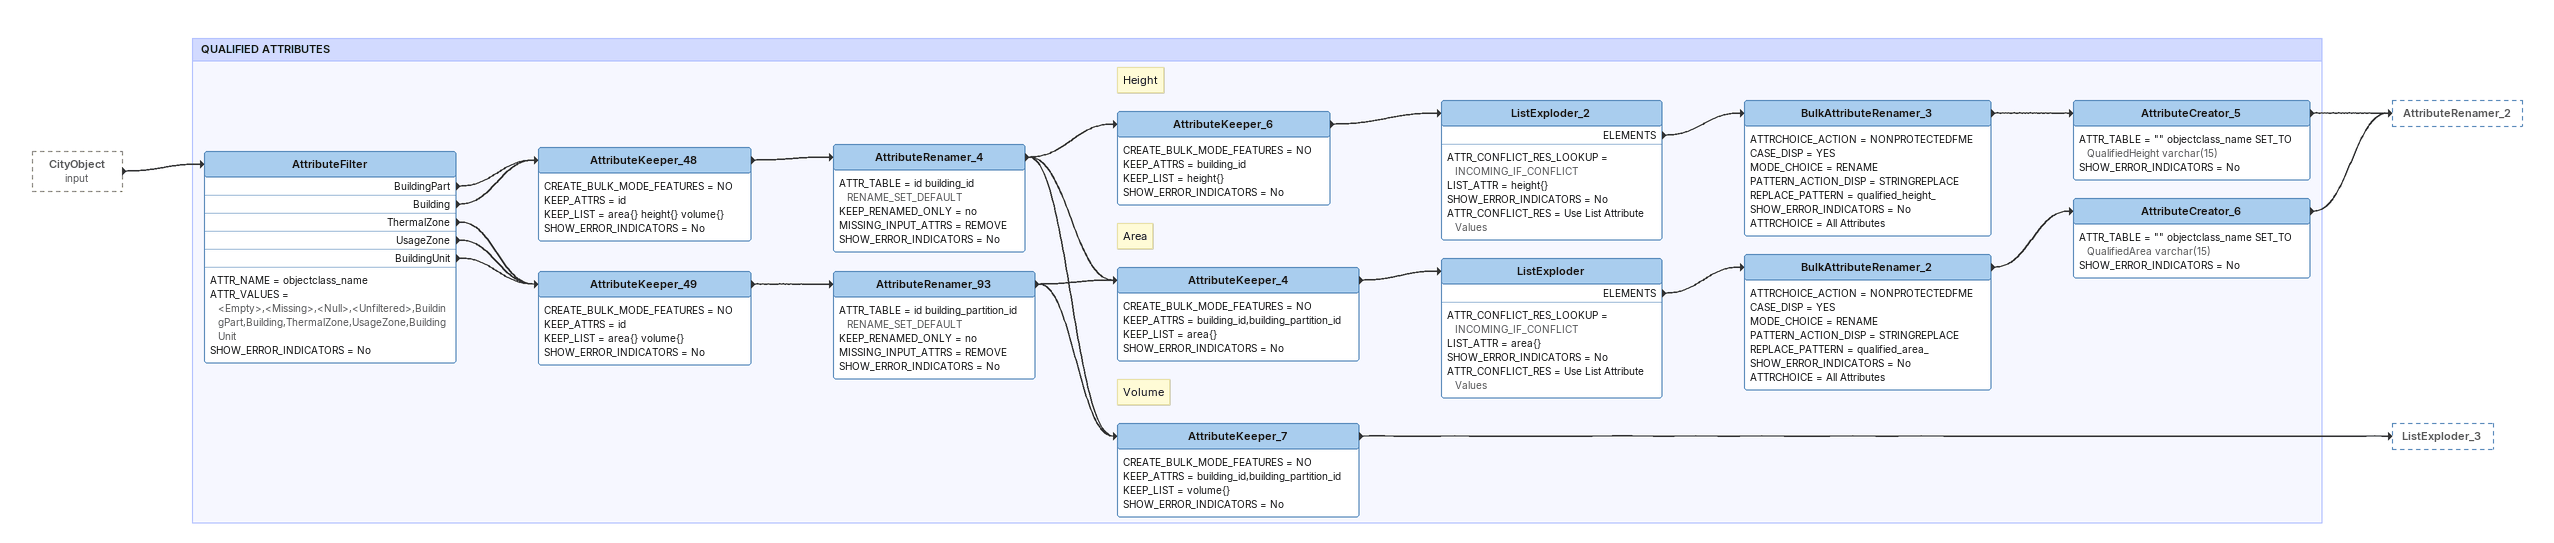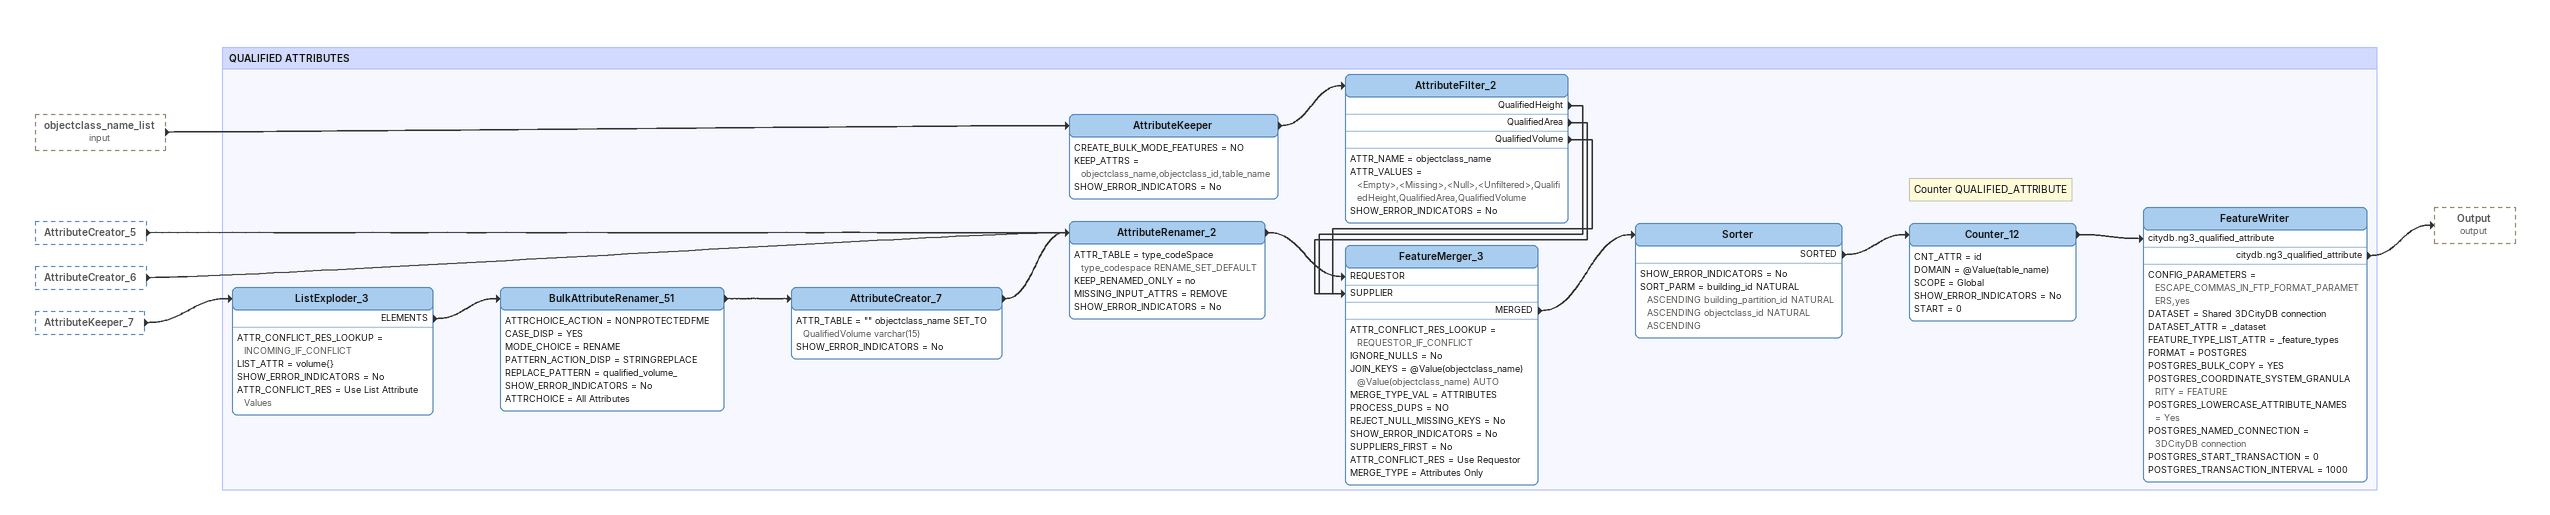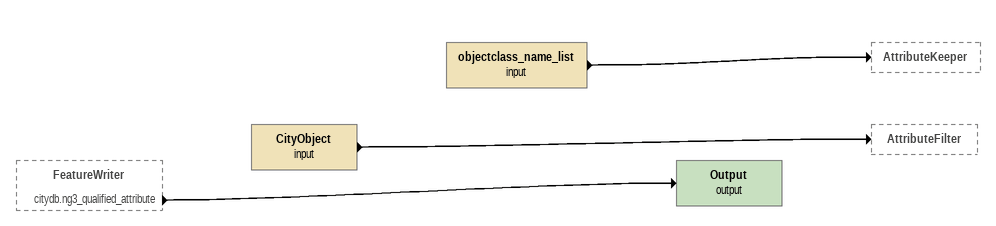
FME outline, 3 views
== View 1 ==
CityObject (input) [outside]
    -> AttributeFilter

Bookmark: QUALIFIED ATTRIBUTES
AttributeFilter
    ATTR_NAME = objectclass_name
    ATTR_VALUES = <Empty>,<Missing>,<Null>,<Unfiltered>,BuildingPart,Building,ThermalZone,UsageZone,BuildingUnit
    SHOW_ERROR_INDICATORS = No
    BuildingPart -> AttributeKeeper_48
    Building -> AttributeKeeper_48
    ThermalZone -> AttributeKeeper_49
    UsageZone -> AttributeKeeper_49
    BuildingUnit -> AttributeKeeper_49
AttributeKeeper_48
    CREATE_BULK_MODE_FEATURES = NO
    KEEP_ATTRS = id
    KEEP_LIST = area{} height{} volume{}
    SHOW_ERROR_INDICATORS = No
    -> AttributeRenamer_4
AttributeRenamer_4
    ATTR_TABLE = id building_id RENAME_SET_DEFAULT
    KEEP_RENAMED_ONLY = no
    MISSING_INPUT_ATTRS = REMOVE
    SHOW_ERROR_INDICATORS = No
    -> AttributeKeeper_7
    -> AttributeKeeper_6
    -> AttributeKeeper_4
Note: Height
AttributeKeeper_6
    CREATE_BULK_MODE_FEATURES = NO
    KEEP_ATTRS = building_id
    KEEP_LIST = height{}
    SHOW_ERROR_INDICATORS = No
    -> ListExploder_2
ListExploder_2
    ATTR_CONFLICT_RES_LOOKUP = INCOMING_IF_CONFLICT
    LIST_ATTR = height{}
    SHOW_ERROR_INDICATORS = No
    ATTR_CONFLICT_RES = Use List Attribute Values
    ELEMENTS -> BulkAttributeRenamer_3
BulkAttributeRenamer_3
    ATTRCHOICE_ACTION = NONPROTECTEDFME
    CASE_DISP = YES
    MODE_CHOICE = RENAME
    PATTERN_ACTION_DISP = STRINGREPLACE
    REPLACE_PATTERN = qualified_height_
    SHOW_ERROR_INDICATORS = No
    ATTRCHOICE = All Attributes
    -> AttributeCreator_5
AttributeCreator_5
    ATTR_TABLE = "" objectclass_name SET_TO QualifiedHeight varchar(15)
    SHOW_ERROR_INDICATORS = No
    -> AttributeRenamer_2
AttributeKeeper_49
    CREATE_BULK_MODE_FEATURES = NO
    KEEP_ATTRS = id
    KEEP_LIST = area{} volume{}
    SHOW_ERROR_INDICATORS = No
    -> AttributeRenamer_93
AttributeRenamer_93
    ATTR_TABLE = id building_partition_id RENAME_SET_DEFAULT
    KEEP_RENAMED_ONLY = no
    MISSING_INPUT_ATTRS = REMOVE
    SHOW_ERROR_INDICATORS = No
    -> AttributeKeeper_4
    -> AttributeKeeper_7
Note: Area
AttributeKeeper_4
    CREATE_BULK_MODE_FEATURES = NO
    KEEP_ATTRS = building_id,building_partition_id
    KEEP_LIST = area{}
    SHOW_ERROR_INDICATORS = No
    -> ListExploder
ListExploder
    ATTR_CONFLICT_RES_LOOKUP = INCOMING_IF_CONFLICT
    LIST_ATTR = area{}
    SHOW_ERROR_INDICATORS = No
    ATTR_CONFLICT_RES = Use List Attribute Values
    ELEMENTS -> BulkAttributeRenamer_2
BulkAttributeRenamer_2
    ATTRCHOICE_ACTION = NONPROTECTEDFME
    CASE_DISP = YES
    MODE_CHOICE = RENAME
    PATTERN_ACTION_DISP = STRINGREPLACE
    REPLACE_PATTERN = qualified_area_
    SHOW_ERROR_INDICATORS = No
    ATTRCHOICE = All Attributes
    -> AttributeCreator_6
AttributeCreator_6
    ATTR_TABLE = "" objectclass_name SET_TO QualifiedArea varchar(15)
    SHOW_ERROR_INDICATORS = No
    -> AttributeRenamer_2
Note: Volume
AttributeKeeper_7
    CREATE_BULK_MODE_FEATURES = NO
    KEEP_ATTRS = building_id,building_partition_id
    KEEP_LIST = volume{}
    SHOW_ERROR_INDICATORS = No
    -> ListExploder_3

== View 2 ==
objectclass_name_list (input) [outside]
    -> AttributeKeeper
AttributeCreator_5 [outside]
    -> AttributeRenamer_2
AttributeCreator_6 [outside]
    -> AttributeRenamer_2
AttributeKeeper_7 [outside]
    -> ListExploder_3

Bookmark: QUALIFIED ATTRIBUTES
ListExploder_3
    ATTR_CONFLICT_RES_LOOKUP = INCOMING_IF_CONFLICT
    LIST_ATTR = volume{}
    SHOW_ERROR_INDICATORS = No
    ATTR_CONFLICT_RES = Use List Attribute Values
    ELEMENTS -> BulkAttributeRenamer_51
BulkAttributeRenamer_51
    ATTRCHOICE_ACTION = NONPROTECTEDFME
    CASE_DISP = YES
    MODE_CHOICE = RENAME
    PATTERN_ACTION_DISP = STRINGREPLACE
    REPLACE_PATTERN = qualified_volume_
    SHOW_ERROR_INDICATORS = No
    ATTRCHOICE = All Attributes
    -> AttributeCreator_7
AttributeCreator_7
    ATTR_TABLE = "" objectclass_name SET_TO QualifiedVolume varchar(15)
    SHOW_ERROR_INDICATORS = No
    -> AttributeRenamer_2
AttributeRenamer_2
    ATTR_TABLE = type_codeSpace type_codespace RENAME_SET_DEFAULT
    KEEP_RENAMED_ONLY = no
    MISSING_INPUT_ATTRS = REMOVE
    SHOW_ERROR_INDICATORS = No
    -> FeatureMerger_3 [REQUESTOR]
AttributeKeeper
    CREATE_BULK_MODE_FEATURES = NO
    KEEP_ATTRS = objectclass_name,objectclass_id,table_name
    SHOW_ERROR_INDICATORS = No
    -> AttributeFilter_2
AttributeFilter_2
    ATTR_NAME = objectclass_name
    ATTR_VALUES = <Empty>,<Missing>,<Null>,<Unfiltered>,QualifiedHeight,QualifiedArea,QualifiedVolume
    SHOW_ERROR_INDICATORS = No
    QualifiedHeight -> FeatureMerger_3 [SUPPLIER]
    QualifiedArea -> FeatureMerger_3 [SUPPLIER]
    QualifiedVolume -> FeatureMerger_3 [SUPPLIER]
FeatureMerger_3
    ATTR_CONFLICT_RES_LOOKUP = REQUESTOR_IF_CONFLICT
    IGNORE_NULLS = No
    JOIN_KEYS = @Value(objectclass_name) @Value(objectclass_name) AUTO
    MERGE_TYPE_VAL = ATTRIBUTES
    PROCESS_DUPS = NO
    REJECT_NULL_MISSING_KEYS = No
    SHOW_ERROR_INDICATORS = No
    SUPPLIERS_FIRST = No
    ATTR_CONFLICT_RES = Use Requestor
    MERGE_TYPE = Attributes Only
    MERGED -> Sorter
Sorter
    SHOW_ERROR_INDICATORS = No
    SORT_PARM = building_id NATURAL ASCENDING building_partition_id NATURAL ASCENDING objectclass_id NATURAL ASCENDING
    SORTED -> Counter_12
Note: Counter QUALIFIED_ATTRIBUTE
Counter_12
    CNT_ATTR = id
    DOMAIN = @Value(table_name)
    SCOPE = Global
    SHOW_ERROR_INDICATORS = No
    START = 0
    -> FeatureWriter [citydb.ng3_qualified_attribute]
FeatureWriter
    CONFIG_PARAMETERS = ESCAPE_COMMAS_IN_FTP_FORMAT_PARAMETERS,yes
    DATASET = Shared 3DCityDB connection
    DATASET_ATTR = _dataset
    FEATURE_TYPE_LIST_ATTR = _feature_types
    FORMAT = POSTGRES
    POSTGRES_BULK_COPY = YES
    POSTGRES_COORDINATE_SYSTEM_GRANULARITY = FEATURE
    POSTGRES_LOWERCASE_ATTRIBUTE_NAMES = Yes
    POSTGRES_NAMED_CONNECTION = 3DCityDB connection
    POSTGRES_START_TRANSACTION = 0
    POSTGRES_TRANSACTION_INTERVAL = 1000
    citydb.ng3_qualified_attribute -> Output (output)

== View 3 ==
FeatureWriter [outside]
    citydb.ng3_qualified_attribute -> Output (output)
CityObject (input)
    -> AttributeFilter
objectclass_name_list (input)
    -> AttributeKeeper
Output (output)
